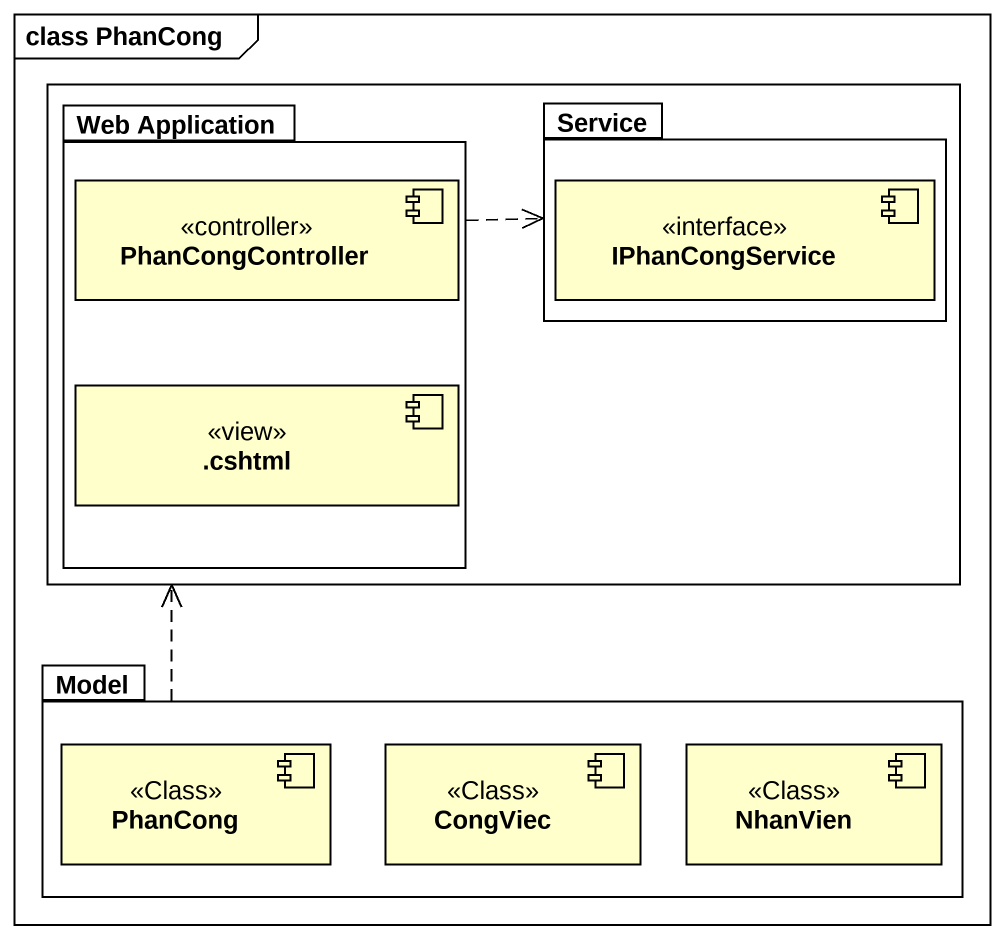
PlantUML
@startuml
mainframe class PhanCong
rectangle " " as rectangle1 {
  package "Web Application" as Web_Application {
    component PhanCongController <<controller>>
    component ".cshtml" as cshtml <<view>>
  }
  package Service {
    component IPhanCongService <<interface>>
  }
}
package Model {
  component PhanCong <<Class>>
  component CongViec <<Class>>
  component NhanVien <<Class>>
}
Web_Application .right.> Service
Model .up.> rectangle1
@enduml
